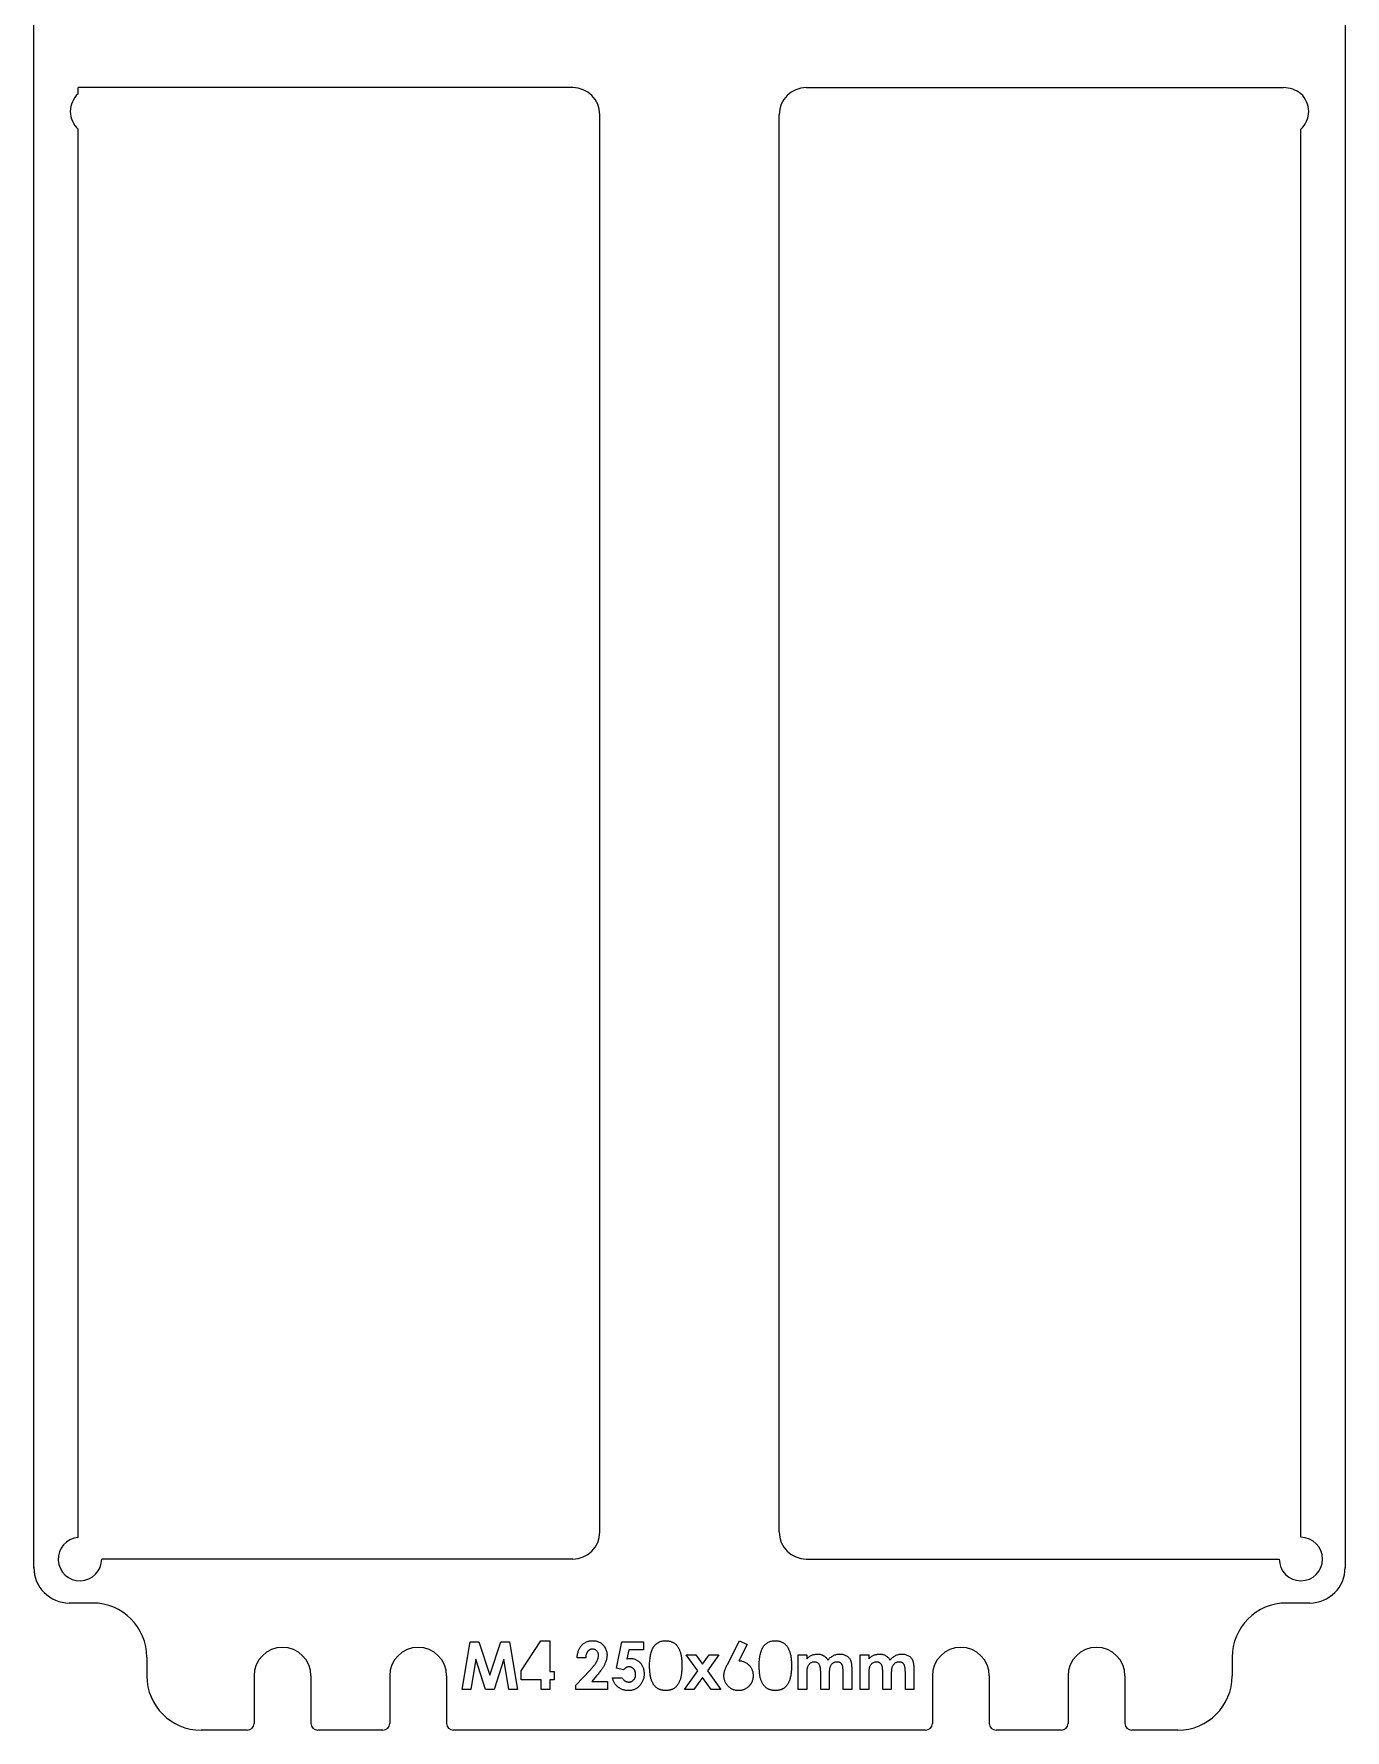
# Model space of a CAD drawing. Header units: millimetres. Extents: x 27 to 123, y 18 to 268.
# Drawn here: x 26.6 to 123.3, y 17.9 to 142.9 of the extents above; entities that cross this region are included whole.
import ezdxf

# ---------------------------------------------------------------- set-up
doc = ezdxf.new("R2010")
doc.units = ezdxf.units.MM

msp = doc.modelspace()

# ---------------------------------------------------------------- linework, layer by layer
at = {"color": 7, "linetype": 'Continuous', "lineweight": 25}
for p, q in [((26.61, 29.84), (26.61, 255.9)), ((123.25, 255.9), (123.25, 29.84)), ((29.86, 138.46), (29.86, 138.92)), ((66.32, 138.92), (29.86, 138.92)), ((83.54, 138.92), (118.72, 138.92)), ((68.32, 32.48), (68.32, 136.92)), ((81.54, 32.48), (81.54, 136.92)), ((29.86, 32.07), (29.86, 135.86)), ((120, 32.08), (120, 135.86)), ((66.32, 30.48), (31.6, 30.48)), ((83.54, 30.48), (118.4, 30.48)), ((30.93, 27.24), (29.21, 27.24)), ((120.65, 27.24), (118.93, 27.24)), ((58.17, 20.87), (58.76, 24.37)), ((58.76, 24.37), (59.41, 24.37)), ((59.41, 24.37), (60.21, 21.93)), ((60.21, 21.93), (61.02, 24.37)), ((61.02, 24.37), (61.66, 24.37)), ((61.66, 24.37), (62.25, 20.87)), ((62.52, 22.23), (63.98, 24.46)), ((63.98, 24.46), (64.63, 24.46)), ((64.63, 24.46), (64.63, 22.18)), ((69.54, 22.43), (69.95, 24.37)), ((69.95, 24.37), (71.54, 24.37)), ((70.45, 23.79), (70.31, 23.13)), ((71.54, 23.79), (70.45, 23.79)), ((71.54, 24.37), (71.54, 23.79)), ((77.73, 22.72), (78.62, 24.46)), ((79.17, 24.18), (78.56, 22.98)), ((78.62, 24.46), (79.17, 24.18)), ((34.93, 23.24), (34.93, 21.87)), ((59.18, 23.09), (58.81, 20.87)), ((59.9, 20.87), (59.18, 23.09)), ((61.24, 23.09), (60.52, 20.87)), ((61.62, 20.87), (61.24, 23.09)), ((67.28, 23.21), (66.65, 23.21)), ((75.54, 22.25), (74.68, 23.43)), ((74.68, 23.43), (75.39, 23.43)), ((75.39, 23.43), (75.89, 22.74)), ((75.89, 22.74), (76.39, 23.43)), ((77.1, 23.43), (76.25, 22.25)), ((76.39, 23.43), (77.1, 23.43)), ((82.94, 20.87), (82.94, 23.43)), ((82.94, 23.43), (83.57, 23.43)), ((83.57, 23.43), (83.57, 23.13)), ((87.52, 20.87), (87.52, 23.43)), ((87.52, 23.43), (88.14, 23.43)), ((88.14, 23.43), (88.14, 23.13)), ((114.93, 23.24), (114.93, 21.87)), ((42.83, 21.87), (42.83, 18.37)), ((47.03, 21.87), (47.03, 18.37)), ((52.83, 21.87), (52.83, 18.37)), ((57.03, 21.87), (57.03, 18.37)), ((62.52, 21.59), (62.52, 22.23)), ((64, 21.59), (62.52, 21.59)), ((64, 20.87), (64, 21.59)), ((64.63, 22.18), (64.95, 22.18)), ((64.95, 21.59), (64.63, 21.59)), ((64.63, 21.59), (64.63, 20.87)), ((64.95, 22.18), (64.95, 21.59)), ((66.56, 21.19), (67.6, 22.3)), ((68.08, 21.88), (67.72, 21.46)), ((67.72, 21.46), (68.89, 21.46)), ((68.89, 21.46), (68.89, 20.87)), ((69.25, 21.73), (69.97, 21.73)), ((70.07, 22.31), (69.54, 22.43)), ((74.55, 20.87), (75.54, 22.25)), ((75.89, 21.76), (75.26, 20.87)), ((76.53, 20.87), (75.89, 21.76)), ((76.25, 22.25), (77.24, 20.87)), ((83.57, 22), (83.57, 20.87)), ((84.6, 20.87), (84.6, 22.1)), ((85.23, 22.02), (85.23, 20.87)), ((86.26, 20.87), (86.26, 22.16)), ((86.89, 22.36), (86.89, 20.87)), ((88.14, 22), (88.14, 20.87)), ((89.18, 20.87), (89.18, 22.1)), ((89.8, 22.02), (89.8, 20.87)), ((90.84, 20.87), (90.84, 22.16)), ((91.46, 22.36), (91.46, 20.87)), ((92.83, 21.87), (92.83, 18.37)), ((97.03, 21.87), (97.03, 18.37)), ((102.83, 21.87), (102.83, 18.37)), ((107.03, 21.87), (107.03, 18.37)), ((58.81, 20.87), (58.17, 20.87)), ((60.52, 20.87), (59.9, 20.87)), ((62.25, 20.87), (61.62, 20.87)), ((64.63, 20.87), (64, 20.87)), ((66.56, 20.87), (66.56, 21.19)), ((68.89, 20.87), (66.56, 20.87)), ((75.26, 20.87), (74.55, 20.87)), ((77.24, 20.87), (76.53, 20.87)), ((83.57, 20.87), (82.94, 20.87)), ((85.23, 20.87), (84.6, 20.87)), ((86.89, 20.87), (86.26, 20.87)), ((88.14, 20.87), (87.52, 20.87)), ((89.8, 20.87), (89.18, 20.87)), ((91.46, 20.87), (90.84, 20.87)), ((42.33, 17.87), (38.93, 17.87)), ((52.33, 17.87), (47.53, 17.87)), ((92.33, 17.87), (57.53, 17.87)), ((102.33, 17.87), (97.53, 17.87)), ((110.93, 17.87), (107.53, 17.87))]:
    msp.add_line(p, q, dxfattribs=at)
for centre, radius, start, end in [((66.32, 136.92), 2, 0, 90), ((83.54, 136.92), 2, 90, 180), ((118.72, 136.92), 2, 50.1776, 90), ((31.05, 137.16), 1.76, 132.5489, 227.4511), ((118.81, 137.16), 1.76, 312.5489, 47.4511), ((30, 30.48), 1.6, 95.0198, 0), ((66.32, 32.48), 2, 270, 0), ((83.54, 32.48), 2, 180, 270), ((120, 30.48), 1.6, 180, 90), ((29.21, 29.85), 2.61, 180.023, 269.977), ((120.65, 29.85), 2.61, 270.0231, 359.977), ((30.93, 23.24), 4, 0, 90), ((118.93, 23.24), 4, 90, 180), ((44.93, 21.87), 2.1, 360, 180), ((54.93, 21.87), 2.1, 360, 180), ((94.93, 21.87), 2.1, 360, 180), ((104.93, 21.87), 2.1, 360, 180), ((38.93, 21.87), 4, 180, 270), ((110.93, 21.87), 4, 270, 0), ((42.33, 18.37), 0.5, 270, 0), ((47.53, 18.37), 0.5, 180, 270), ((52.33, 18.37), 0.5, 270, 0), ((57.53, 18.37), 0.5, 180, 270), ((92.33, 18.37), 0.5, 270, 0), ((97.53, 18.37), 0.5, 180, 270), ((102.33, 18.37), 0.5, 270, 0), ((107.53, 18.37), 0.5, 180, 270)]:
    msp.add_arc(centre, radius, start, end, dxfattribs=at)
for points, knots in [([(66.65, 23.21), (66.65, 23.26), (66.66, 23.35), (66.68, 23.48), (66.71, 23.61), (66.75, 23.73), (66.79, 23.84), (66.85, 23.95), (66.91, 24.04), (66.99, 24.13), (67.07, 24.21), (67.16, 24.28), (67.25, 24.34), (67.35, 24.38), (67.45, 24.42), (67.56, 24.45), (67.68, 24.46), (67.76, 24.46), (67.8, 24.46)], [0, 0, 0, 0, 0.07494, 0.146428, 0.214753, 0.280422, 0.343604, 0.405543, 0.466199, 0.526538, 0.585902, 0.64409, 0.701613, 0.758754, 0.816629, 0.875655, 0.936624, 1, 1, 1, 1]), ([(67.76, 23.84), (67.75, 23.84), (67.71, 23.83), (67.67, 23.83), (67.62, 23.81), (67.58, 23.8), (67.53, 23.77), (67.5, 23.74), (67.46, 23.71), (67.42, 23.67), (67.39, 23.62), (67.36, 23.58), (67.34, 23.52), (67.32, 23.47), (67.3, 23.41), (67.29, 23.34), (67.28, 23.28), (67.28, 23.23), (67.28, 23.21)], [0, 0, 0, 0, 0.0564669, 0.1111641, 0.1649371, 0.2183218, 0.2723929, 0.3279763, 0.3852911, 0.4449029, 0.5068438, 0.5694882, 0.6341532, 0.7009761, 0.7708975, 0.8436256, 0.9196597, 1, 1, 1, 1]), ([(68.22, 23.37), (68.22, 23.4), (68.22, 23.47), (68.19, 23.56), (68.15, 23.64), (68.09, 23.71), (68.03, 23.76), (67.95, 23.81), (67.86, 23.83), (67.8, 23.83), (67.76, 23.84)], [0, 0, 0, 0, 0.1327549, 0.2572338, 0.3786007, 0.5014063, 0.623942, 0.7436418, 0.8681208, 1, 1, 1, 1]), ([(67.8, 24.46), (67.85, 24.46), (67.94, 24.46), (68.09, 24.43), (68.22, 24.39), (68.34, 24.33), (68.45, 24.26), (68.55, 24.16), (68.64, 24.06), (68.71, 23.94), (68.77, 23.81), (68.82, 23.68), (68.84, 23.55), (68.85, 23.46), (68.85, 23.42)], [0, 0, 0, 0, 0.089615, 0.174949, 0.257548, 0.338901, 0.420053, 0.501401, 0.584252, 0.67037, 0.756473, 0.839207, 0.92012, 1, 1, 1, 1]), ([(71.99, 22.59), (71.99, 22.67), (71.99, 22.82), (72.01, 23.03), (72.03, 23.23), (72.06, 23.42), (72.1, 23.58), (72.15, 23.74), (72.21, 23.87), (72.25, 23.95), (72.28, 23.99)], [0, 0, 0, 0, 0.1610711, 0.3107888, 0.4499038, 0.5783763, 0.6966172, 0.8059873, 0.9065617, 1, 1, 1, 1]), ([(72.28, 23.99), (72.31, 24.03), (72.36, 24.1), (72.45, 24.2), (72.55, 24.28), (72.66, 24.35), (72.78, 24.4), (72.9, 24.44), (73.03, 24.46), (73.12, 24.46), (73.17, 24.46)], [0, 0, 0, 0, 0.132314, 0.2587, 0.380912, 0.500535, 0.620923, 0.742376, 0.868281, 1, 1, 1, 1]), ([(73.17, 24.46), (73.2, 24.46), (73.26, 24.46), (73.35, 24.45), (73.43, 24.44), (73.51, 24.42), (73.59, 24.39), (73.67, 24.36), (73.74, 24.32), (73.81, 24.28), (73.87, 24.23), (73.94, 24.17), (73.99, 24.11), (74.05, 24.04), (74.1, 23.96), (74.14, 23.88), (74.19, 23.79), (74.22, 23.7), (74.26, 23.6), (74.29, 23.49), (74.31, 23.37), (74.33, 23.24), (74.35, 23.1), (74.36, 22.95), (74.37, 22.79), (74.37, 22.68), (74.37, 22.62)], [0, 0, 0, 0, 0.036635, 0.072034, 0.106626, 0.140306, 0.173619, 0.206426, 0.239067, 0.271883, 0.30484, 0.338529, 0.372616, 0.407548, 0.443719, 0.481312, 0.520113, 0.560913, 0.604025, 0.650075, 0.699572, 0.752363, 0.808789, 0.868954, 0.932675, 1, 1, 1, 1]), ([(80.07, 22.59), (80.07, 22.67), (80.07, 22.82), (80.08, 23.03), (80.11, 23.23), (80.14, 23.42), (80.18, 23.58), (80.23, 23.74), (80.28, 23.87), (80.33, 23.95), (80.35, 23.99)], [0, 0, 0, 0, 0.1610711, 0.3107888, 0.4499038, 0.5783763, 0.6966172, 0.8059873, 0.9065617, 1, 1, 1, 1]), ([(80.35, 23.99), (80.38, 24.03), (80.44, 24.1), (80.53, 24.2), (80.63, 24.28), (80.74, 24.35), (80.85, 24.4), (80.98, 24.44), (81.11, 24.46), (81.2, 24.46), (81.25, 24.46)], [0, 0, 0, 0, 0.132314, 0.2587, 0.380912, 0.500535, 0.620923, 0.742376, 0.868281, 1, 1, 1, 1]), ([(81.25, 24.46), (81.28, 24.46), (81.34, 24.46), (81.42, 24.45), (81.51, 24.44), (81.59, 24.42), (81.67, 24.39), (81.74, 24.36), (81.82, 24.32), (81.89, 24.28), (81.95, 24.23), (82.01, 24.17), (82.07, 24.11), (82.12, 24.04), (82.17, 23.96), (82.22, 23.88), (82.26, 23.79), (82.3, 23.7), (82.34, 23.6), (82.36, 23.49), (82.39, 23.37), (82.41, 23.24), (82.43, 23.1), (82.44, 22.95), (82.44, 22.79), (82.45, 22.68), (82.45, 22.62)], [0, 0, 0, 0, 0.036635, 0.072034, 0.106626, 0.140306, 0.173619, 0.206426, 0.239067, 0.271883, 0.30484, 0.338529, 0.372616, 0.407548, 0.443719, 0.481312, 0.520113, 0.560913, 0.604025, 0.650075, 0.699572, 0.752363, 0.808789, 0.868954, 0.932675, 1, 1, 1, 1]), ([(67.6, 22.3), (67.63, 22.33), (67.69, 22.39), (67.77, 22.48), (67.84, 22.57), (67.91, 22.65), (67.97, 22.73), (68.02, 22.8), (68.06, 22.87), (68.11, 22.95), (68.15, 23.05), (68.19, 23.16), (68.22, 23.27), (68.22, 23.34), (68.22, 23.37)], [0, 0, 0, 0, 0.103844, 0.201115, 0.291116, 0.374348, 0.450707, 0.52004, 0.583258, 0.639578, 0.741537, 0.83506, 0.920873, 1, 1, 1, 1]), ([(68.85, 23.42), (68.85, 23.39), (68.85, 23.33), (68.84, 23.25), (68.83, 23.17), (68.81, 23.09), (68.79, 23), (68.76, 22.91), (68.72, 22.83), (68.68, 22.73), (68.64, 22.64), (68.58, 22.54), (68.52, 22.44), (68.45, 22.34), (68.37, 22.23), (68.28, 22.11), (68.19, 22), (68.12, 21.92), (68.08, 21.88)], [0, 0, 0, 0, 0.045518, 0.091616, 0.139247, 0.188242, 0.238673, 0.290664, 0.34484, 0.400432, 0.459144, 0.522551, 0.590101, 0.66226, 0.739681, 0.821575, 0.90833, 1, 1, 1, 1]), ([(70.48, 22.54), (70.46, 22.53), (70.42, 22.53), (70.37, 22.52), (70.32, 22.5), (70.27, 22.48), (70.22, 22.45), (70.16, 22.41), (70.11, 22.36), (70.08, 22.33), (70.07, 22.31)], [0, 0, 0, 0, 0.11036, 0.221186, 0.334364, 0.452977, 0.577234, 0.708804, 0.849355, 1, 1, 1, 1]), ([(70.31, 23.13), (70.33, 23.13), (70.36, 23.15), (70.42, 23.16), (70.47, 23.16), (70.51, 23.16), (70.53, 23.16)], [0, 0, 0, 0, 0.263654, 0.51998, 0.767103, 1, 1, 1, 1]), ([(70.96, 21.98), (70.96, 22), (70.96, 22.04), (70.95, 22.1), (70.94, 22.15), (70.92, 22.2), (70.9, 22.25), (70.88, 22.3), (70.85, 22.34), (70.82, 22.38), (70.78, 22.42), (70.75, 22.45), (70.71, 22.47), (70.66, 22.5), (70.62, 22.51), (70.57, 22.53), (70.53, 22.53), (70.49, 22.54), (70.48, 22.54)], [0, 0, 0, 0, 0.072891, 0.141883, 0.209282, 0.274623, 0.338439, 0.401305, 0.465006, 0.52832, 0.59074, 0.650981, 0.70969, 0.767212, 0.824188, 0.881767, 0.939955, 1, 1, 1, 1]), ([(70.53, 23.16), (70.56, 23.16), (70.64, 23.16), (70.74, 23.14), (70.85, 23.12), (70.94, 23.08), (71.04, 23.04), (71.13, 22.98), (71.21, 22.91), (71.29, 22.84), (71.36, 22.75), (71.42, 22.66), (71.47, 22.57), (71.51, 22.47), (71.55, 22.36), (71.57, 22.24), (71.58, 22.13), (71.59, 22.04), (71.59, 22)], [0, 0, 0, 0, 0.063401, 0.124976, 0.184492, 0.243474, 0.302264, 0.361384, 0.421482, 0.483455, 0.545936, 0.608143, 0.66982, 0.732332, 0.796092, 0.861643, 0.929435, 1, 1, 1, 1]), ([(73.19, 20.79), (73.16, 20.79), (73.09, 20.79), (73, 20.8), (72.92, 20.81), (72.84, 20.83), (72.76, 20.86), (72.68, 20.89), (72.61, 20.92), (72.54, 20.97), (72.48, 21.02), (72.42, 21.07), (72.36, 21.13), (72.31, 21.2), (72.26, 21.27), (72.22, 21.35), (72.17, 21.44), (72.14, 21.53), (72.1, 21.63), (72.07, 21.74), (72.05, 21.85), (72.03, 21.98), (72.01, 22.12), (72, 22.27), (71.99, 22.43), (71.99, 22.53), (71.99, 22.59)], [0, 0, 0, 0, 0.038217, 0.074867, 0.110158, 0.144454, 0.17808, 0.211171, 0.243687, 0.275872, 0.308376, 0.341263, 0.37515, 0.409655, 0.445157, 0.482073, 0.520576, 0.560554, 0.603108, 0.648689, 0.697948, 0.750768, 0.807309, 0.867656, 0.931861, 1, 1, 1, 1]), ([(74.37, 22.62), (74.37, 22.57), (74.37, 22.46), (74.36, 22.3), (74.35, 22.15), (74.33, 22.01), (74.31, 21.88), (74.29, 21.75), (74.26, 21.64), (74.22, 21.54), (74.18, 21.44), (74.14, 21.36), (74.1, 21.28), (74.05, 21.2), (74, 21.13), (73.94, 21.07), (73.88, 21.02), (73.82, 20.97), (73.76, 20.92), (73.69, 20.89), (73.61, 20.86), (73.54, 20.83), (73.45, 20.81), (73.37, 20.8), (73.28, 20.79), (73.22, 20.79), (73.19, 20.79)], [0, 0, 0, 0, 0.068491, 0.133077, 0.193829, 0.251083, 0.304401, 0.354408, 0.401295, 0.444701, 0.485692, 0.524676, 0.562307, 0.597947, 0.632474, 0.665752, 0.697985, 0.729586, 0.760825, 0.792355, 0.824313, 0.857156, 0.890927, 0.92596, 0.962061, 1, 1, 1, 1]), ([(77.46, 21.88), (77.47, 21.91), (77.47, 21.96), (77.48, 22.04), (77.49, 22.13), (77.51, 22.2), (77.53, 22.25), (77.54, 22.3), (77.56, 22.36), (77.59, 22.42), (77.62, 22.49), (77.65, 22.56), (77.69, 22.64), (77.71, 22.69), (77.73, 22.72)], [0, 0, 0, 0, 0.092538, 0.185591, 0.279552, 0.375602, 0.427617, 0.487117, 0.554199, 0.628624, 0.709688, 0.799181, 0.895357, 1, 1, 1, 1]), ([(78.56, 22.98), (78.6, 22.98), (78.67, 22.98), (78.77, 22.97), (78.87, 22.94), (78.97, 22.91), (79.06, 22.86), (79.15, 22.81), (79.23, 22.74), (79.31, 22.67), (79.38, 22.59), (79.45, 22.5), (79.5, 22.41), (79.54, 22.31), (79.58, 22.21), (79.6, 22.1), (79.62, 21.99), (79.62, 21.91), (79.62, 21.87)], [0, 0, 0, 0, 0.063329, 0.124736, 0.184916, 0.2443, 0.303826, 0.364353, 0.426073, 0.489721, 0.553756, 0.616458, 0.678319, 0.740301, 0.802656, 0.866732, 0.932157, 1, 1, 1, 1]), ([(81.26, 20.79), (81.23, 20.79), (81.17, 20.79), (81.08, 20.8), (81, 20.81), (80.91, 20.83), (80.83, 20.86), (80.76, 20.89), (80.69, 20.92), (80.62, 20.97), (80.56, 21.02), (80.5, 21.07), (80.44, 21.13), (80.39, 21.2), (80.34, 21.27), (80.29, 21.35), (80.25, 21.44), (80.21, 21.53), (80.18, 21.63), (80.15, 21.74), (80.12, 21.85), (80.1, 21.98), (80.09, 22.12), (80.08, 22.27), (80.07, 22.43), (80.07, 22.53), (80.07, 22.59)], [0, 0, 0, 0, 0.038217, 0.074867, 0.110158, 0.144454, 0.17808, 0.211171, 0.243687, 0.275872, 0.308376, 0.341263, 0.37515, 0.409655, 0.445157, 0.482073, 0.520576, 0.560554, 0.603108, 0.648689, 0.697948, 0.750768, 0.807309, 0.867656, 0.931861, 1, 1, 1, 1]), ([(82.45, 22.62), (82.45, 22.57), (82.44, 22.46), (82.44, 22.3), (82.43, 22.15), (82.41, 22.01), (82.39, 21.88), (82.36, 21.75), (82.33, 21.64), (82.3, 21.54), (82.26, 21.44), (82.22, 21.36), (82.17, 21.28), (82.12, 21.2), (82.07, 21.13), (82.02, 21.07), (81.96, 21.02), (81.9, 20.97), (81.83, 20.92), (81.76, 20.89), (81.69, 20.86), (81.61, 20.83), (81.53, 20.81), (81.45, 20.8), (81.36, 20.79), (81.3, 20.79), (81.26, 20.79)], [0, 0, 0, 0, 0.068491, 0.133077, 0.193829, 0.251083, 0.304401, 0.354408, 0.401295, 0.444701, 0.485692, 0.524676, 0.562307, 0.597947, 0.632474, 0.665752, 0.697985, 0.729586, 0.760825, 0.792355, 0.824313, 0.857156, 0.890927, 0.92596, 0.962061, 1, 1, 1, 1]), ([(83.57, 23.13), (83.6, 23.16), (83.65, 23.21), (83.74, 23.28), (83.84, 23.34), (83.94, 23.39), (84.04, 23.43), (84.15, 23.46), (84.27, 23.47), (84.34, 23.48), (84.38, 23.48)], [0, 0, 0, 0, 0.130191, 0.256336, 0.379114, 0.500551, 0.622116, 0.744715, 0.870223, 1, 1, 1, 1]), ([(84.14, 22.89), (84.11, 22.89), (84.06, 22.89), (83.98, 22.87), (83.9, 22.84), (83.83, 22.8), (83.77, 22.75), (83.72, 22.69), (83.67, 22.62), (83.64, 22.55), (83.62, 22.49), (83.6, 22.44), (83.59, 22.38), (83.58, 22.32), (83.58, 22.25), (83.57, 22.17), (83.57, 22.09), (83.57, 22.03), (83.57, 22)], [0, 0, 0, 0, 0.067433, 0.133552, 0.199705, 0.26712, 0.335278, 0.403628, 0.474205, 0.547994, 0.588136, 0.632412, 0.681857, 0.735629, 0.793897, 0.857789, 0.926292, 1, 1, 1, 1]), ([(84.6, 22.1), (84.6, 22.13), (84.6, 22.18), (84.6, 22.26), (84.59, 22.33), (84.59, 22.39), (84.58, 22.45), (84.57, 22.5), (84.56, 22.55), (84.54, 22.6), (84.52, 22.66), (84.48, 22.73), (84.44, 22.78), (84.39, 22.82), (84.34, 22.85), (84.27, 22.88), (84.21, 22.89), (84.16, 22.89), (84.14, 22.89)], [0, 0, 0, 0, 0.07853, 0.151067, 0.218305, 0.280287, 0.337064, 0.388152, 0.434234, 0.474994, 0.549031, 0.617296, 0.681663, 0.743542, 0.80432, 0.867013, 0.931379, 1, 1, 1, 1]), ([(84.38, 23.48), (84.42, 23.48), (84.5, 23.47), (84.61, 23.45), (84.72, 23.41), (84.82, 23.36), (84.92, 23.3), (85, 23.22), (85.08, 23.13), (85.12, 23.06), (85.14, 23.02)], [0, 0, 0, 0, 0.127996, 0.251955, 0.373414, 0.494801, 0.617069, 0.74062, 0.866961, 1, 1, 1, 1]), ([(85.14, 23.02), (85.16, 23.06), (85.21, 23.13), (85.31, 23.22), (85.41, 23.3), (85.51, 23.36), (85.63, 23.41), (85.75, 23.45), (85.88, 23.47), (85.96, 23.48), (86.01, 23.48)], [0, 0, 0, 0, 0.130149, 0.255445, 0.379177, 0.501905, 0.625344, 0.748278, 0.872564, 1, 1, 1, 1]), ([(85.81, 22.89), (85.78, 22.89), (85.72, 22.89), (85.64, 22.87), (85.57, 22.84), (85.5, 22.8), (85.43, 22.75), (85.38, 22.69), (85.33, 22.62), (85.3, 22.56), (85.28, 22.5), (85.26, 22.45), (85.25, 22.39), (85.24, 22.33), (85.24, 22.26), (85.23, 22.18), (85.23, 22.1), (85.23, 22.05), (85.23, 22.02)], [0, 0, 0, 0, 0.07062, 0.138577, 0.206073, 0.274463, 0.3426, 0.41074, 0.480118, 0.5526, 0.591784, 0.635663, 0.683569, 0.736965, 0.794871, 0.858421, 0.926599, 1, 1, 1, 1]), ([(86.26, 22.16), (86.26, 22.19), (86.26, 22.26), (86.25, 22.35), (86.24, 22.44), (86.23, 22.52), (86.22, 22.59), (86.2, 22.65), (86.17, 22.7), (86.15, 22.74), (86.12, 22.78), (86.08, 22.81), (86.05, 22.84), (86.01, 22.86), (85.96, 22.87), (85.91, 22.89), (85.86, 22.89), (85.82, 22.89), (85.81, 22.89)], [0, 0, 0, 0, 0.104321, 0.200235, 0.287287, 0.36626, 0.437683, 0.50118, 0.558021, 0.608412, 0.655743, 0.701944, 0.748215, 0.794252, 0.842505, 0.892237, 0.944616, 1, 1, 1, 1]), ([(86.01, 23.48), (86.05, 23.48), (86.14, 23.47), (86.27, 23.45), (86.39, 23.41), (86.49, 23.35), (86.59, 23.29), (86.68, 23.21), (86.75, 23.12), (86.79, 23.04), (86.82, 22.97), (86.84, 22.9), (86.85, 22.83), (86.87, 22.75), (86.88, 22.67), (86.88, 22.57), (86.89, 22.47), (86.89, 22.4), (86.89, 22.36)], [0, 0, 0, 0, 0.082624, 0.160904, 0.236986, 0.311729, 0.384307, 0.453908, 0.521546, 0.589232, 0.625293, 0.665128, 0.709632, 0.758368, 0.811604, 0.869763, 0.932542, 1, 1, 1, 1]), ([(88.14, 23.13), (88.17, 23.16), (88.23, 23.21), (88.32, 23.28), (88.41, 23.34), (88.51, 23.39), (88.62, 23.43), (88.73, 23.46), (88.84, 23.47), (88.92, 23.48), (88.96, 23.48)], [0, 0, 0, 0, 0.130191, 0.256336, 0.379114, 0.500551, 0.622116, 0.744715, 0.870223, 1, 1, 1, 1]), ([(88.71, 22.89), (88.69, 22.89), (88.63, 22.89), (88.56, 22.87), (88.48, 22.84), (88.41, 22.8), (88.35, 22.75), (88.29, 22.69), (88.25, 22.62), (88.21, 22.55), (88.19, 22.49), (88.18, 22.44), (88.17, 22.38), (88.16, 22.32), (88.15, 22.25), (88.15, 22.17), (88.14, 22.09), (88.14, 22.03), (88.14, 22)], [0, 0, 0, 0, 0.067433, 0.133552, 0.199705, 0.26712, 0.335278, 0.403628, 0.474205, 0.547994, 0.588136, 0.632412, 0.681857, 0.735629, 0.793897, 0.857789, 0.926292, 1, 1, 1, 1]), ([(89.18, 22.1), (89.18, 22.13), (89.18, 22.18), (89.17, 22.26), (89.17, 22.33), (89.16, 22.39), (89.16, 22.45), (89.15, 22.5), (89.14, 22.55), (89.12, 22.6), (89.1, 22.66), (89.06, 22.73), (89.02, 22.78), (88.97, 22.82), (88.91, 22.85), (88.85, 22.88), (88.78, 22.89), (88.74, 22.89), (88.71, 22.89)], [0, 0, 0, 0, 0.07853, 0.151067, 0.218305, 0.280287, 0.337064, 0.388152, 0.434234, 0.474994, 0.549031, 0.617296, 0.681663, 0.743542, 0.80432, 0.867013, 0.931379, 1, 1, 1, 1]), ([(88.96, 23.48), (89, 23.48), (89.08, 23.47), (89.19, 23.45), (89.3, 23.41), (89.4, 23.36), (89.49, 23.3), (89.58, 23.22), (89.65, 23.13), (89.69, 23.06), (89.71, 23.02)], [0, 0, 0, 0, 0.127996, 0.251955, 0.373414, 0.494801, 0.617069, 0.74062, 0.866961, 1, 1, 1, 1]), ([(89.71, 23.02), (89.74, 23.06), (89.79, 23.13), (89.88, 23.22), (89.98, 23.3), (90.09, 23.36), (90.21, 23.41), (90.33, 23.45), (90.46, 23.47), (90.54, 23.48), (90.58, 23.48)], [0, 0, 0, 0, 0.130149, 0.255445, 0.379177, 0.501905, 0.625344, 0.748278, 0.872564, 1, 1, 1, 1]), ([(90.38, 22.89), (90.36, 22.89), (90.3, 22.89), (90.22, 22.87), (90.14, 22.84), (90.07, 22.8), (90.01, 22.75), (89.95, 22.69), (89.91, 22.62), (89.87, 22.56), (89.85, 22.5), (89.84, 22.45), (89.83, 22.39), (89.82, 22.33), (89.81, 22.26), (89.81, 22.18), (89.8, 22.1), (89.8, 22.05), (89.8, 22.02)], [0, 0, 0, 0, 0.07062, 0.138577, 0.206073, 0.274463, 0.3426, 0.41074, 0.480118, 0.5526, 0.591784, 0.635663, 0.683569, 0.736965, 0.794871, 0.858421, 0.926599, 1, 1, 1, 1]), ([(90.84, 22.16), (90.84, 22.19), (90.83, 22.26), (90.83, 22.35), (90.82, 22.44), (90.81, 22.52), (90.79, 22.59), (90.77, 22.65), (90.75, 22.7), (90.72, 22.74), (90.69, 22.78), (90.66, 22.81), (90.62, 22.84), (90.58, 22.86), (90.54, 22.87), (90.49, 22.89), (90.44, 22.89), (90.4, 22.89), (90.38, 22.89)], [0, 0, 0, 0, 0.104321, 0.200235, 0.287287, 0.36626, 0.437683, 0.50118, 0.558021, 0.608412, 0.655743, 0.701944, 0.748215, 0.794252, 0.842505, 0.892237, 0.944616, 1, 1, 1, 1]), ([(90.58, 23.48), (90.63, 23.48), (90.72, 23.47), (90.84, 23.45), (90.96, 23.41), (91.07, 23.35), (91.17, 23.29), (91.25, 23.21), (91.32, 23.12), (91.37, 23.04), (91.4, 22.97), (91.41, 22.9), (91.43, 22.83), (91.44, 22.75), (91.45, 22.67), (91.46, 22.57), (91.46, 22.47), (91.46, 22.4), (91.46, 22.36)], [0, 0, 0, 0, 0.082624, 0.160904, 0.236986, 0.311729, 0.384307, 0.453908, 0.521546, 0.589232, 0.625293, 0.665128, 0.709632, 0.758368, 0.811604, 0.869763, 0.932542, 1, 1, 1, 1]), ([(70.42, 20.79), (70.38, 20.79), (70.31, 20.79), (70.21, 20.8), (70.11, 20.82), (70.01, 20.85), (69.92, 20.88), (69.83, 20.93), (69.74, 20.98), (69.66, 21.04), (69.59, 21.1), (69.52, 21.17), (69.46, 21.25), (69.4, 21.34), (69.36, 21.43), (69.31, 21.52), (69.28, 21.62), (69.26, 21.69), (69.25, 21.73)], [0, 0, 0, 0, 0.0659348, 0.1300373, 0.1923621, 0.2538195, 0.3141994, 0.3746699, 0.4351541, 0.4964787, 0.5578093, 0.6190309, 0.6796912, 0.7409613, 0.8033753, 0.8668177, 0.932318, 1, 1, 1, 1]), ([(69.97, 21.73), (69.98, 21.7), (70.01, 21.65), (70.06, 21.59), (70.11, 21.54), (70.17, 21.49), (70.24, 21.46), (70.31, 21.43), (70.38, 21.42), (70.43, 21.41), (70.45, 21.41)], [0, 0, 0, 0, 0.138114, 0.268408, 0.394191, 0.517092, 0.637493, 0.757004, 0.877294, 1, 1, 1, 1]), ([(71.59, 22), (71.59, 21.96), (71.58, 21.88), (71.57, 21.76), (71.54, 21.64), (71.5, 21.53), (71.45, 21.42), (71.4, 21.32), (71.33, 21.23), (71.25, 21.14), (71.16, 21.05), (71.07, 20.98), (70.97, 20.92), (70.87, 20.87), (70.76, 20.83), (70.65, 20.8), (70.54, 20.79), (70.46, 20.79), (70.42, 20.79)], [0, 0, 0, 0, 0.066755, 0.131728, 0.19481, 0.256899, 0.318751, 0.380351, 0.443324, 0.507463, 0.571506, 0.633361, 0.693942, 0.753929, 0.813802, 0.874524, 0.936222, 1, 1, 1, 1]), ([(70.45, 21.41), (70.47, 21.41), (70.5, 21.42), (70.55, 21.42), (70.6, 21.44), (70.65, 21.45), (70.69, 21.47), (70.73, 21.5), (70.77, 21.54), (70.81, 21.57), (70.85, 21.61), (70.88, 21.66), (70.9, 21.7), (70.92, 21.75), (70.94, 21.81), (70.95, 21.86), (70.96, 21.92), (70.96, 21.96), (70.96, 21.98)], [0, 0, 0, 0, 0.0611793, 0.1203714, 0.1784417, 0.2359341, 0.2942679, 0.3526543, 0.4131221, 0.4755858, 0.5389001, 0.601869, 0.6643327, 0.727647, 0.7924087, 0.8591195, 0.9281351, 1, 1, 1, 1]), ([(78.55, 20.79), (78.51, 20.79), (78.43, 20.79), (78.33, 20.8), (78.22, 20.83), (78.12, 20.87), (78.03, 20.91), (77.94, 20.97), (77.85, 21.04), (77.77, 21.12), (77.7, 21.2), (77.64, 21.29), (77.58, 21.38), (77.54, 21.47), (77.51, 21.57), (77.48, 21.67), (77.47, 21.77), (77.47, 21.84), (77.46, 21.88)], [0, 0, 0, 0, 0.0664859, 0.1307356, 0.1932868, 0.2552914, 0.3165376, 0.3788667, 0.4418772, 0.5071175, 0.5722714, 0.6354271, 0.6968173, 0.7573566, 0.8172651, 0.8771343, 0.9380198, 1, 1, 1, 1]), ([(79.62, 21.87), (79.62, 21.84), (79.62, 21.76), (79.6, 21.66), (79.58, 21.55), (79.54, 21.45), (79.5, 21.36), (79.44, 21.27), (79.38, 21.18), (79.31, 21.1), (79.23, 21.03), (79.14, 20.96), (79.05, 20.91), (78.96, 20.86), (78.86, 20.83), (78.76, 20.8), (78.66, 20.79), (78.58, 20.79), (78.55, 20.79)], [0, 0, 0, 0, 0.065621, 0.129704, 0.192008, 0.253165, 0.31459, 0.376533, 0.439287, 0.503799, 0.568284, 0.630629, 0.691513, 0.751998, 0.812377, 0.873577, 0.936027, 1, 1, 1, 1])]:
    msp.add_open_spline(points, degree=3, knots=knots, dxfattribs=at)

doc.saveas('drawing.dxf')
